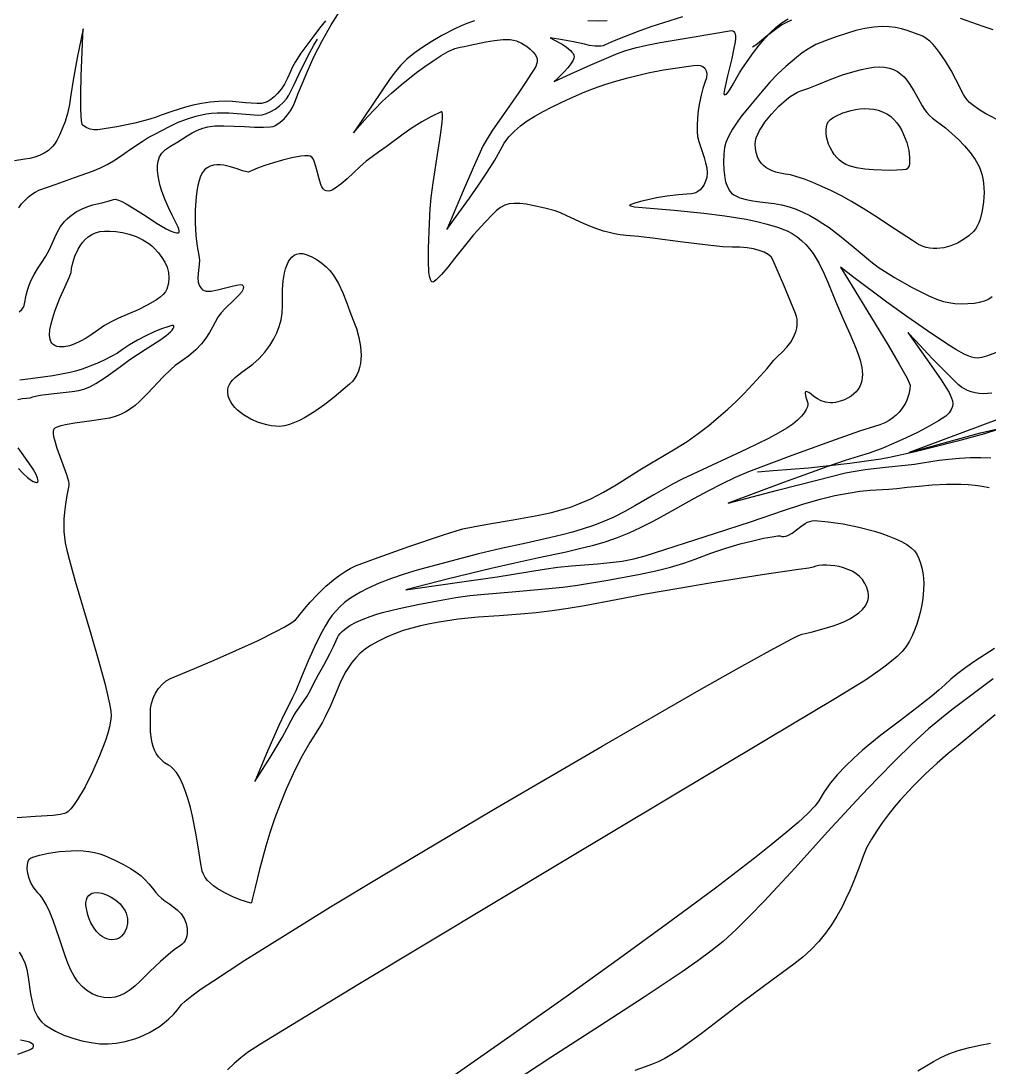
# Model space of a CAD drawing. Header units: millimetres. Extents: x 2 to 2848, y 1 to 2248.
# Drawn here: x 1730 to 2238, y 757 to 1306 of the extents above; entities that cross this region are included whole.
import ezdxf

# ---------------------------------------------------------------- set-up
doc = ezdxf.new("R2010")
doc.units = ezdxf.units.MM
for name, color, linetype in [('1000m', 7, 'CONTINUOUS'), ('100m', 7, 'CONTINUOUS'), ('1500m', 7, 'CONTINUOUS'), ('2000m', 7, 'CONTINUOUS'), ('200m', 7, 'CONTINUOUS'), ('2500m', 7, 'CONTINUOUS'), ('500m', 7, 'CONTINUOUS'), ('河川・湖沼', 7, 'CONTINUOUS')]:
    doc.layers.add(name, color=color, linetype=linetype)

msp = doc.modelspace()

# ---------------------------------------------------------------- linework, layer by layer
at = {"layer": '1000m', "color": 1}
for points in [[(1729.011439, 1153.798362), (1730.39655, 1154.893525), (1731.377411, 1156.224014), (1731.691553, 1156.993422), (1731.875, 1157.84076), (1732.721019, 1162.542996), (1733.396584, 1165.044698), (1734.29045, 1167.659421), (1735.440066, 1170.396641), (1736.882881, 1173.26583), (1738.656343, 1176.276465), (1740.7979, 1179.43802), (1743.123454, 1183.028538), (1744.915355, 1186.437659), (1747.701363, 1192.760915), (1749.097055, 1195.69965), (1750.762264, 1198.506191), (1752.897781, 1201.192837), (1754.204654, 1202.495044), (1755.7044, 1203.77189), (1759.046223, 1206.142789), (1762.138977, 1207.860716), (1765.038776, 1209.074103), (1767.801738, 1209.931385), (1773.141605, 1211.171369), (1775.830741, 1211.850939), (1778.6075, 1212.76814), (1779.64356, 1212.817197), (1781.119321, 1212.400996), (1782.971718, 1211.586492), (1785.137684, 1210.44064), (1790.158061, 1207.422705), (1795.675925, 1203.882824), (1801.186748, 1200.35663), (1806.186003, 1197.379756), (1808.336128, 1196.264699), (1810.169163, 1195.487835), (1811.622042, 1195.116117), (1812.6317, 1195.2165), (1812.977872, 1195.584727), (1813.048092, 1196.214607), (1812.873564, 1197.087868), (1812.485495, 1198.186238), (1811.193554, 1200.985216), (1809.421913, 1204.465366), (1807.420213, 1208.48051), (1805.438098, 1212.884472), (1803.725213, 1217.531074), (1803.047745, 1219.899685), (1802.5312, 1222.27414), (1802.044078, 1225.190877), (1801.724545, 1227.922368), (1801.663999, 1230.472516), (1801.953838, 1232.845226), (1802.685459, 1235.044402), (1803.950261, 1237.073947), (1805.839642, 1238.937765), (1808.445, 1240.63976), (1812.383794, 1243.050107), (1817.257425, 1246.117295), (1819.912758, 1247.637468), (1822.643344, 1249.010168), (1825.396364, 1250.1315), (1828.119, 1250.89757), (1831.760231, 1251.300658), (1836.445911, 1251.363836), (1847.295288, 1250.959019), (1852.631319, 1250.735301), (1857.35647, 1250.660227), (1861.056908, 1250.855938), (1862.393537, 1251.093505), (1863.3188, 1251.44457), (1865.980387, 1253.220434), (1868.160211, 1255.104645), (1869.940038, 1257.099288), (1871.401638, 1259.206451), (1872.626776, 1261.42822), (1873.69722, 1263.766682), (1875.7011, 1268.80203), (1877.727206, 1273.851422), (1880.497875, 1280.370735), (1883.955506, 1287.885321), (1888.0425, 1295.92053), (1892.867089, 1304.342537), (1897.354188, 1311.494369)], [(1889.778036, 1306.443424), (1886.66992, 1302.716603), (1883.6742, 1298.67352), (1876.93845, 1289.441409), (1873.855566, 1284.707659), (1872.556529, 1282.291422), (1871.4843, 1279.83468), (1869.981613, 1276.379779), (1868.29827, 1273.324967), (1866.503115, 1270.672911), (1864.664988, 1268.426277), (1862.852731, 1266.587733), (1861.135186, 1265.159944), (1859.581195, 1264.145577), (1858.2596, 1263.5473), (1856.247821, 1263.153618), (1853.783488, 1263.072135), (1847.806475, 1263.490049), (1840.9472, 1264.08961), (1837.380038, 1264.235187), (1833.8243, 1264.15939), (1829.237397, 1263.732091), (1824.762341, 1263.054745), (1820.459395, 1262.18371), (1816.388825, 1261.175345), (1809.185872, 1258.972057), (1803.6356, 1256.89575), (1800.964152, 1255.909905), (1797.699806, 1254.88513), (1789.7305, 1252.820727), (1780.403844, 1250.906419), (1770.396, 1249.34608), (1768.186211, 1249.256349), (1766.398738, 1249.615477), (1764.661945, 1250.373925), (1762.6042, 1251.48215), (1762.376542, 1251.750903), (1762.17792, 1252.28284), (1761.862063, 1254.064989), (1761.515855, 1260.003456), (1761.474041, 1268.157138), (1761.645088, 1277.385622), (1762.259627, 1294.505345), (1762.6272, 1302.23932), (1759.5685, 1286.989352), (1757.359584, 1275.351108), (1756.1327, 1267.63666), (1755.449638, 1262.631337), (1754.412991, 1257.92612), (1753.127442, 1253.600188), (1751.697675, 1249.732717), (1750.228374, 1246.402888), (1748.824222, 1243.689876), (1747.589903, 1241.672861), (1746.6301, 1240.43102), (1744.477938, 1238.485159), (1742.180022, 1236.960001), (1739.759038, 1235.791612), (1737.237667, 1234.916053), (1734.638594, 1234.269389), (1731.9845, 1233.787683), (1726.601988, 1233.063399)], [(1967.975361, 1306.566887), (1964.036566, 1305.083911), (1960.618332, 1303.599389), (1957.7527, 1302.22256), (1950.994029, 1298.729445), (1945.231983, 1295.479254), (1940.328586, 1292.384759), (1936.145863, 1289.358732), (1932.545838, 1286.313946), (1929.390536, 1283.16317), (1926.541982, 1279.819178), (1923.8622, 1276.19474), (1909.934375, 1255.802749), (1904.5108, 1247.62519), (1906.477673, 1250.006237), (1911.839113, 1256.078242), (1915.540053, 1259.996259), (1919.786345, 1264.234502), (1924.476893, 1268.592131), (1929.5106, 1272.86831), (1937.693306, 1279.295118), (1942.027666, 1282.518131), (1946.3358, 1285.542795), (1950.476534, 1288.215546), (1954.308694, 1290.382819), (1957.691107, 1291.891049), (1959.169542, 1292.350033), (1960.4826, 1292.58667), (1962.574812, 1292.953704), (1965.712763, 1293.660742), (1973.956725, 1295.447905), (1978.478159, 1296.204569), (1982.876175, 1296.654313), (1986.858485, 1296.635407), (1988.60241, 1296.399669), (1990.1328, 1295.98612), (1992.667758, 1294.78479), (1995.796388, 1292.771229), (1997.337121, 1291.537239), (1998.730823, 1290.193044), (1999.879011, 1288.769594), (2000.6832, 1287.29784), (2000.985108, 1286.071118), (2000.954719, 1284.851033), (2000.666902, 1283.66164), (2000.196525, 1282.52699), (1999.007569, 1280.518134), (1997.9868, 1279.01689), (1994.534431, 1273.650556), (1990.909827, 1268.284605), (1983.650463, 1257.909435), (1977.221817, 1248.602535), (1974.635611, 1244.571922), (1972.637, 1241.07506), (1968.572723, 1232.134592), (1962.100113, 1217.21783), (1953.4623, 1197.01619), (1957.047138, 1201.867633), (1965.358025, 1213.40032), (1970.140288, 1220.255735), (1974.729525, 1227.081787), (1978.667555, 1233.311918), (1981.4962, 1238.37957), (1983.66231, 1242.209967), (1986.14365, 1245.592348), (1988.961046, 1248.613092), (1992.135325, 1251.358576), (1995.687313, 1253.915181), (1999.637838, 1256.369286), (2004.007724, 1258.807269), (2008.8178, 1261.31551), (2016.811167, 1265.209915), (2025.999988, 1269.180554), (2031.081256, 1271.139357), (2036.507664, 1273.051095), (2042.294637, 1274.893727), (2048.4576, 1276.64521), (2059.133319, 1279.251311), (2067.202225, 1280.758612), (2083.0457, 1283.03657), (2084.890462, 1283.180622), (2086.533411, 1282.994583), (2087.917908, 1282.464439), (2088.987313, 1281.576176), (2089.684984, 1280.315778), (2089.954283, 1278.669231), (2089.738568, 1276.62252), (2088.9812, 1274.16163), (2087.928506, 1271.037529), (2086.982611, 1267.395408), (2086.172182, 1263.433787), (2085.525888, 1259.351184), (2085.072394, 1255.346119), (2084.84037, 1251.617112), (2084.858483, 1248.362683), (2085.1554, 1245.78135), (2085.797652, 1243.230374), (2086.649766, 1240.509831), (2088.538275, 1234.823977), (2089.352019, 1231.990636), (2089.930322, 1229.251663), (2090.161857, 1226.673043), (2089.9353, 1224.32076), (2089.334825, 1222.258807), (2088.541958, 1220.49985), (2087.591508, 1219.032905), (2086.518288, 1217.846989), (2085.357106, 1216.931117), (2084.142773, 1216.274306), (2082.910101, 1215.865571), (2081.6939, 1215.69393), (2081.6939, 1215.69393), (2075.084867, 1215.21117), (2069.031591, 1214.473148), (2063.625307, 1213.569437), (2058.95725, 1212.58961), (2055.118656, 1211.62324), (2052.200759, 1210.759899), (2050.294796, 1210.089162), (2049.492, 1209.7006), (2049.500261, 1209.49645), (2049.937773, 1209.303065), (2052.009686, 1208.932882), (2060.304987, 1208.148907), (2072.92402, 1207.097344), (2088.4129, 1205.52686), (2099.456295, 1204.160306), (2105.078381, 1203.334767), (2110.698563, 1202.360312), (2116.265217, 1201.196386), (2121.726723, 1199.802433), (2127.031458, 1198.137896), (2132.1278, 1196.16222), (2134.870852, 1194.779969), (2137.409863, 1193.112539), (2139.755565, 1191.194636), (2141.918694, 1189.060968), (2143.909981, 1186.746239), (2145.740159, 1184.285155), (2147.419963, 1181.712424), (2148.960125, 1179.062751), (2151.664456, 1173.671404), (2153.939019, 1168.388764), (2157.5423, 1159.2602), (2161.174172, 1150.775388), (2164.9807, 1142.106678), (2168.293503, 1134.297943), (2169.555889, 1131.042278), (2170.4442, 1128.39306), (2171.339326, 1124.522808), (2171.573249, 1122.674977), (2171.653642, 1120.891524), (2171.572177, 1119.177083), (2171.320528, 1117.536291), (2170.890365, 1115.973784), (2170.273363, 1114.494196), (2169.461192, 1113.102164), (2168.445527, 1111.802324), (2167.218039, 1110.59931), (2165.770402, 1109.497758), (2164.094286, 1108.502305), (2162.181366, 1107.617585), (2160.023313, 1106.848235), (2157.6118, 1106.19889), (2156.209663, 1105.964904), (2154.861931, 1105.909564), (2152.336083, 1106.24836), (2150.047059, 1107.042341), (2148.007663, 1108.118574), (2146.230696, 1109.304122), (2144.728961, 1110.426051), (2143.515262, 1111.311425), (2142.6024, 1111.78731), (2142.16474, 1111.848115), (2141.860667, 1111.73017), (2141.692221, 1111.4085), (2141.661437, 1110.858128), (2142.021014, 1108.971376), (2142.9557, 1105.87011), (2143.015182, 1105.056287), (2142.756875, 1103.900538), (2142.135849, 1102.454842), (2141.107175, 1100.771176), (2139.625923, 1098.901521), (2137.647162, 1096.897854), (2135.125965, 1094.812154), (2132.0174, 1092.6964), (2127.50142, 1090.04657), (2122.441587, 1087.322803), (2110.8059, 1081.581129), (2082.2792, 1068.41496), (2077.028697, 1065.86216), (2071.994592, 1063.195138), (2062.213638, 1057.605329), (2052.212464, 1051.819333), (2046.903085, 1048.907077), (2041.2672, 1046.01095), (2036.295642, 1043.810093), (2030.458538, 1041.582161), (2024.592464, 1039.573367), (2019.534, 1038.02992), (2014.076712, 1036.599709), (2008.070536, 1035.183814), (1995.106388, 1032.374605), (1982.031295, 1029.561556), (1970.235, 1026.70393), (1952.927097, 1022.168714), (1937.966975, 1018.154486), (1931.093529, 1016.076386), (1924.478466, 1013.808903), (1918.012263, 1011.245495), (1911.5854, 1008.27962), (1908.240338, 1006.542264), (1905.197102, 1004.790025), (1902.422948, 1002.983649), (1899.885138, 1001.083883), (1897.550928, 999.05147), (1895.38758, 996.847156), (1893.362351, 994.431688), (1891.4425, 991.76581), (1889.593014, 988.781225), (1887.838938, 985.602808), (1884.9283, 979.7898), (1880.764653, 970.552735), (1877.33295, 962.20365), (1874.195997, 954.69458), (1872.601429, 951.240061), (1870.9166, 947.97756), (1868.25108, 942.800552), (1865.316738, 936.570315), (1859.411175, 923.099673), (1852.8397, 907.16432), (1860.732925, 919.79433), (1867.054356, 930.364458), (1869.774789, 935.191566), (1871.8078, 939.13366), (1872.904541, 941.191465), (1874.180219, 943.212321), (1877.1034, 947.36889), (1880.247381, 952.054772), (1881.799059, 954.737268), (1883.2822, 957.72137), (1884.719784, 960.69366), (1886.12043, 963.289978), (1888.977813, 968.194013), (1892.188164, 974.112111), (1894.030021, 977.976008), (1896.0853, 982.72291), (1896.678182, 983.840858), (1897.506037, 984.934853), (1898.54398, 986.001561), (1899.767125, 987.037649), (1902.669482, 989.004632), (1906.014025, 990.809139), (1909.601671, 992.424502), (1913.233338, 993.824057), (1916.709941, 994.981138), (1919.8324, 995.86908), (1928.441275, 997.930719), (1938.37435, 1000.053461), (1948.63015, 1002.04989), (1958.2072, 1003.73259), (1965.662458, 1004.744774), (1973.335488, 1005.501633), (1987.8457, 1006.81496), (2005.1775, 1008.387748), (2014.394659, 1009.25567), (2022.0347, 1010.21171), (2038.096584, 1012.865503), (2055.035425, 1016.058738), (2063.232948, 1017.848087), (2070.928803, 1019.760828), (2077.882688, 1021.793137), (2083.8543, 1023.94119), (2092.06228, 1027.066247), (2099.997983, 1029.704166), (2107.421129, 1031.870231), (2114.091438, 1033.579724), (2119.768629, 1034.84793), (2124.212423, 1035.690132), (2127.18254, 1036.121614), (2128.4387, 1036.15766), (2129.449881, 1035.817807), (2130.479896, 1035.757181), (2131.52805, 1035.939856), (2132.593648, 1036.32991), (2134.774392, 1037.588449), (2137.016563, 1039.245401), (2139.314594, 1041.013369), (2141.66292, 1042.604955), (2142.854205, 1043.244793), (2144.055978, 1043.732761), (2145.267541, 1044.032935), (2146.4882, 1044.10939), (2153.599461, 1043.542932), (2161.533016, 1042.389286), (2169.822243, 1040.707687), (2178.000525, 1038.557364), (2181.902242, 1037.324941), (2185.601241, 1035.99755), (2189.039193, 1034.582594), (2192.157772, 1033.087477), (2194.898649, 1031.519603), (2197.203498, 1029.886376), (2199.013991, 1028.195201), (2200.2718, 1026.45348), (2201.336247, 1024.23492), (2202.207461, 1021.854399), (2202.889414, 1019.328524), (2203.386078, 1016.6739), (2203.701427, 1013.907135), (2203.839432, 1011.044834), (2203.804065, 1008.103604), (2203.5993, 1005.100051), (2203.229108, 1002.050783), (2202.697462, 998.972404), (2202.008334, 995.881523), (2201.165697, 992.794744), (2200.173522, 989.728675), (2199.035783, 986.699922), (2197.756452, 983.725092), (2196.3395, 980.82079), (2194.653232, 978.128259), (2192.462534, 975.477718), (2189.84947, 972.869016), (2186.8961, 970.302005), (2183.684486, 967.776534), (2180.296691, 965.292454), (2173.3208, 960.44787), (2157.539886, 950.797831), (2121.527978, 929.188018), (2015.124375, 865.555885), (1906.736384, 800.485102), (1868.243992, 777.076976), (1855.801202, 769.346413), (1848.9904, 764.9093), (1845.340566, 762.130966), (1841.830644, 759.07862), (1838.45792, 755.788305)], [(2037.725166, 1306.566428), (2033.074075, 1306.338513), (2027.53639, 1306.566323)], [(2244.630167, 1253.382948), (2236.523137, 1257.641085), (2232.728523, 1259.940686), (2229.358689, 1262.395317), (2227.892169, 1263.690458), (2226.60277, 1265.035983), (2225.514133, 1266.435769), (2224.6499, 1267.89369), (2220.760427, 1275.656364), (2218.208549, 1280.391785), (2215.320862, 1285.249414), (2212.149081, 1289.893866), (2210.472815, 1292.031343), (2208.744917, 1293.989757), (2206.971853, 1295.727183), (2205.160086, 1297.2017), (2203.31608, 1298.371383), (2201.4463, 1299.19431), (2195.145131, 1301.351159), (2192.120936, 1302.246501), (2189.002175, 1302.937346), (2185.65473, 1303.361861), (2181.944481, 1303.458213), (2177.737311, 1303.16457), (2172.8991, 1302.4191), (2168.290116, 1301.365084), (2163.232125, 1299.915909), (2157.938147, 1298.171532), (2152.6212, 1296.23191), (2147.267406, 1293.980348), (2143.30775, 1291.864038), (2140.115644, 1289.682706), (2137.0645, 1287.23608), (2131.540358, 1282.59836), (2127.227512, 1278.678877), (2123.105936, 1274.365731), (2118.1556, 1268.54702), (2112.842608, 1262.22706), (2107.806637, 1256.021419), (2105.502343, 1252.854293), (2103.399073, 1249.587138), (2101.540751, 1246.177083), (2099.9713, 1242.58126), (2099.9713, 1242.58126), (2099.302107, 1240.028407), (2098.850928, 1236.568436), (2098.67851, 1232.529262), (2098.8456, 1228.238799), (2099.412946, 1224.024961), (2099.865699, 1222.04925), (2100.441297, 1220.215662), (2101.147332, 1218.565189), (2101.991399, 1217.138817), (2102.98109, 1215.977538), (2104.124, 1215.12234), (2107.315563, 1213.645938), (2110.675787, 1212.624585), (2114.183687, 1211.93007), (2117.818275, 1211.434184), (2125.383575, 1210.525451), (2129.272315, 1209.856183), (2133.2038, 1208.8727), (2136.855294, 1207.617346), (2140.456905, 1206.080653), (2143.998366, 1204.30215), (2147.469406, 1202.321371), (2150.859758, 1200.177846), (2154.159154, 1197.911106), (2160.444, 1193.166113), (2166.241796, 1188.402641), (2171.470394, 1183.936946), (2176.047645, 1180.085278), (2179.8914, 1177.16389), (2188.460225, 1171.706992), (2197.702475, 1166.495823), (2202.258427, 1164.170516), (2206.601488, 1162.132397), (2210.604573, 1160.456717), (2214.1406, 1159.21873), (2217.0034, 1158.551403), (2220.203753, 1158.147277), (2223.58173, 1157.987561), (2226.9774, 1158.053463), (2230.230832, 1158.326188), (2233.182097, 1158.786947), (2235.671263, 1159.416945), (2237.5384, 1160.19739), (2239.782995, 1161.692366)], [(1728.436525, 1107.711371), (1730.712134, 1108.190961), (1732.899278, 1108.435619), (1734.814589, 1108.650383), (1736.2747, 1109.04029), (1738.367865, 1109.687633), (1741.363897, 1110.212104), (1748.977125, 1111.06048), (1756.939516, 1111.921516), (1760.372, 1112.461812), (1763.0762, 1113.13131), (1766.101284, 1114.387375), (1769.328025, 1116.135526), (1772.653803, 1118.22918), (1775.976, 1120.521756), (1782.199175, 1125.117351), (1787.1766, 1128.74966), (1795.170947, 1133.930829), (1802.850875, 1138.922256), (1806.018629, 1141.193761), (1808.442616, 1143.234163), (1809.306408, 1144.148569), (1809.901113, 1144.98224), (1810.199015, 1145.727525), (1810.1724, 1146.37677), (1809.897488, 1146.519529), (1809.255533, 1146.481093), (1807.024211, 1145.910506), (1803.785861, 1144.764748), (1799.847913, 1143.143556), (1795.517794, 1141.14667), (1791.102933, 1138.873826), (1786.910759, 1136.424763), (1783.2487, 1133.89922), (1780.5962, 1132.096554), (1777.331473, 1130.238599), (1773.650982, 1128.394569), (1769.751188, 1126.633675), (1762.079533, 1123.638148), (1758.700596, 1122.541941), (1755.8882, 1121.80572), (1746.648158, 1120.132011), (1735.035838, 1118.496902), (1729.43606, 1117.884206)], [(1728.696213, 1071.560795), (1731.120564, 1068.86941), (1733.37757, 1066.695483), (1735.477595, 1065.122086), (1736.471977, 1064.586546), (1737.431, 1064.23229), (1738.109036, 1064.118925), (1738.57708, 1064.207636), (1738.851799, 1064.488143), (1738.949863, 1064.950165), (1738.682689, 1066.377631), (1737.9089, 1068.40779), (1736.423101, 1071.10486), (1734.170992, 1074.420216), (1728.621488, 1082.337687)], [(1728.276438, 764.03905), (1731.764351, 765.19296), (1734.518764, 766.321503), (1735.526502, 766.882849), (1736.237579, 767.445757), (1736.614232, 768.012863), (1736.6187, 768.5868), (1736.345005, 769.094072), (1735.888829, 769.547512), (1734.460286, 770.308177), (1732.395571, 770.899362), (1729.757188, 771.351637)]]:
    msp.add_lwpolyline(points, dxfattribs=at)
at = {"layer": '100m', "color": 1}
for points in [[(2255.300563, 1101.880931), (2233.3491, 1093.715), (2196.1595, 1079.85541), (2206.367275, 1082.71622), (2233.6788, 1090.18536), (2243.368425, 1092.543311)], [(2241.417417, 942.200041), (2221.8873, 926.07665), (2216.729412, 921.818009), (2210.894794, 916.796141), (2204.601204, 911.04033), (2198.0664, 904.579861), (2191.50814, 897.444017), (2188.288263, 893.631981), (2185.144181, 889.662083), (2182.103114, 885.537984), (2179.192282, 881.263343), (2176.438904, 876.841821), (2173.8702, 872.27708), (2171.998369, 867.945625), (2169.701342, 861.745997), (2166.77766, 854.140474), (2165.017867, 849.954966), (2163.025863, 845.59134), (2160.776464, 841.107381), (2158.244488, 836.560874), (2155.404753, 832.009605), (2152.232077, 827.511358), (2148.701275, 823.123919), (2144.787167, 818.905073), (2140.46457, 814.912605), (2135.7083, 811.2043), (2120.487366, 800.141988), (2107.55605, 790.404858), (2087.1015, 774.731113), (2078.847878, 768.706985), (2075.054708, 766.128963), (2071.4231, 763.833011), (2067.907404, 761.813658), (2064.461972, 760.065435), (2061.041154, 758.582872), (2057.5993, 757.3605), (2052.254377, 755.536339)], [(2200.809784, 755.379459), (2209.0288, 760.17995), (2212.898391, 762.257122), (2217.081616, 764.160241), (2221.933657, 765.920301), (2227.8097, 767.5683), (2233.403716, 768.837941), (2238.916113, 769.846544)]]:
    msp.add_lwpolyline(points, dxfattribs=at)
at = {"layer": '1500m', "color": 1}
for points in [[(2139.3955, 1269.71511), (2143.49094, 1271.204048), (2148.711208, 1273.288443), (2154.737362, 1275.671675), (2161.250463, 1278.057127), (2167.931567, 1280.148181), (2171.235453, 1280.990616), (2174.461736, 1281.648218), (2177.57055, 1282.083913), (2180.522027, 1282.260621), (2183.2763, 1282.141266), (2185.7935, 1281.68877), (2188.049575, 1280.909327), (2190.065345, 1279.856538), (2191.868246, 1278.564441), (2193.485719, 1277.067073), (2194.945202, 1275.398473), (2196.274134, 1273.592679), (2198.6501, 1269.705664), (2200.833129, 1265.678332), (2203.042731, 1261.78299), (2204.226095, 1259.969911), (2205.498418, 1258.291944), (2206.88714, 1256.783128), (2208.4197, 1255.4775), (2215.198219, 1250.236073), (2218.676473, 1247.290355), (2222.0772, 1244.152855), (2225.297759, 1240.842238), (2228.235506, 1237.37717), (2230.787801, 1233.776315), (2232.852, 1230.05834), (2233.665193, 1228.08501), (2234.322193, 1225.954714), (2234.828039, 1223.696518), (2235.18777, 1221.339491), (2235.48904, 1216.445217), (2235.266312, 1211.504434), (2234.559896, 1206.749686), (2233.410098, 1202.413517), (2232.681529, 1200.475069), (2231.85723, 1198.72847), (2230.942241, 1197.202788), (2229.9416, 1195.92709), (2227.578422, 1193.697769), (2224.728461, 1191.635882), (2221.500235, 1189.834446), (2218.002262, 1188.386476), (2214.343064, 1187.38499), (2210.631158, 1186.923002), (2208.789352, 1186.923388), (2206.975063, 1187.09353), (2205.201858, 1187.445055), (2203.4833, 1187.98959), (2201.156504, 1189.149097), (2197.897987, 1191.13362), (2189.100125, 1196.955326), (2178.118375, 1204.20994), (2172.129999, 1207.985596), (2165.9814, 1211.65269), (2160.687592, 1214.574733), (2155.458384, 1217.23012), (2150.395541, 1219.592236), (2145.600825, 1221.634464), (2141.176, 1223.33019), (2137.222828, 1224.652798), (2133.843074, 1225.575673), (2131.1385, 1226.0722), (2128.524624, 1226.520736), (2126.222838, 1227.108233), (2124.212844, 1227.820216), (2122.474345, 1228.64221), (2120.987043, 1229.559737), (2119.73064, 1230.558324), (2118.684837, 1231.623493), (2117.829337, 1232.740769), (2117.143843, 1233.895676), (2116.608056, 1235.073738), (2115.904411, 1237.441426), (2115.55602, 1239.728025), (2115.4005, 1241.81773), (2115.498972, 1243.354507), (2115.937957, 1245.085645), (2116.684524, 1246.975404), (2117.705739, 1248.988044), (2118.968671, 1251.087825), (2120.440386, 1253.239008), (2123.878437, 1257.552616), (2127.756435, 1261.64295), (2131.810917, 1265.22409), (2133.822009, 1266.734363), (2135.778426, 1268.010117), (2137.647233, 1269.015613), (2139.3955, 1269.71511)], [(1806.593, 1165.71095), (1805.818352, 1164.253652), (1804.610567, 1162.820607), (1803.026246, 1161.414055), (1801.121991, 1160.036237), (1796.580082, 1157.375763), (1791.43765, 1154.857106), (1781.162459, 1150.316932), (1776.935321, 1148.331259), (1773.9189, 1146.55909), (1767.399447, 1141.936821), (1764.290914, 1139.94736), (1761.274775, 1138.243757), (1758.344726, 1136.87957), (1755.494466, 1135.908355), (1752.717691, 1135.383669), (1750.0081, 1135.35907), (1748.797068, 1135.57267), (1747.77477, 1135.967913), (1746.93141, 1136.533133), (1746.25719, 1137.256662), (1745.742314, 1138.126833), (1745.376984, 1139.131979), (1745.055773, 1141.500528), (1745.215181, 1144.268973), (1745.776829, 1147.343975), (1746.66234, 1150.6322), (1747.793338, 1154.040309), (1750.478279, 1160.842834), (1753.204633, 1167.004857), (1755.34538, 1171.779684), (1756.000207, 1173.413557), (1756.2735, 1174.42062), (1756.563814, 1176.532279), (1757.225427, 1179.498122), (1758.345404, 1182.976837), (1760.010813, 1186.627115), (1761.075262, 1188.40993), (1762.30872, 1190.107643), (1763.722069, 1191.677592), (1765.326192, 1193.077111), (1767.131974, 1194.263537), (1769.150297, 1195.194207), (1771.392044, 1195.826456), (1773.8681, 1196.11762), (1776.655405, 1196.106303), (1779.836941, 1195.841863), (1783.28415, 1195.291688), (1786.868475, 1194.423165), (1790.46136, 1193.203681), (1793.934247, 1191.600624), (1797.158579, 1189.581381), (1798.637363, 1188.405499), (1800.0058, 1187.11334), (1802.154587, 1184.729069), (1804.018241, 1182.275419), (1805.549986, 1179.745504), (1806.70305, 1177.132437), (1807.430657, 1174.429335), (1807.686034, 1171.62931), (1807.422407, 1168.725477), (1806.593, 1165.71095)]]:
    msp.add_lwpolyline(points, close=True, dxfattribs=at)
msp.add_lwpolyline([(1728.993614, 817.635776), (1730.627627, 814.984772), (1732.0446, 812.0051), (1732.631049, 810.3348), (1733.114795, 808.514896), (1733.859441, 804.522391), (1735.0542, 795.799425), (1735.845371, 791.453438), (1736.993109, 787.374097), (1737.753981, 785.494493), (1738.667943, 783.753639), (1739.75631, 782.175565), (1741.0404, 780.7843), (1742.534231, 779.519966), (1744.222626, 778.309505), (1748.093188, 776.067256), (1752.472249, 774.091661), (1757.179975, 772.416825), (1762.036529, 771.076855), (1766.862075, 770.105856), (1771.476777, 769.537936), (1775.7008, 769.4072), (1779.954275, 769.751372), (1784.675941, 770.622644), (1789.713867, 772.076825), (1792.30395, 773.039947), (1794.916125, 774.169725), (1797.531401, 775.473135), (1800.130786, 776.957153), (1802.69529, 778.628756), (1805.205922, 780.494919), (1807.64369, 782.562619), (1809.989603, 784.838831), (1812.22467, 787.330533), (1814.3299, 790.0447), (1816.187729, 791.921973), (1819.655656, 794.685059), (1824.626341, 798.272475), (1830.992444, 802.622738), (1847.481546, 813.365874), (1868.264242, 826.422602), (1892.481813, 841.301058), (1919.275541, 857.509379), (1977.156588, 891.948156), (2035.037629, 925.804021), (2086.048914, 955.14206), (2106.8316, 966.887235), (2123.320688, 976.027361), (2134.657462, 982.070574), (2138.12538, 983.77713), (2139.9832, 984.52501), (2144.684747, 985.653106), (2150.310259, 987.100562), (2156.345042, 988.938692), (2159.355067, 990.026546), (2162.2744, 991.23881), (2165.038703, 992.5844), (2167.583639, 994.072228), (2169.844873, 995.711211), (2171.758066, 997.510261), (2173.258882, 999.478292), (2174.282984, 1001.62422), (2174.596162, 1002.766681), (2174.766036, 1003.956958), (2174.784562, 1005.196166), (2174.6437, 1006.48542), (2174.000062, 1008.973964), (2172.992107, 1011.188493), (2171.664793, 1013.140248), (2170.06308, 1014.840467), (2168.231924, 1016.300391), (2166.216285, 1017.531259), (2164.06112, 1018.544311), (2161.811387, 1019.350786), (2159.512046, 1019.961925), (2157.208054, 1020.388966), (2154.94437, 1020.643149), (2152.765952, 1020.735715), (2150.717757, 1020.677902), (2148.844745, 1020.480951), (2147.191873, 1020.1561), (2145.8041, 1019.71459), (2143.466447, 1019.253893), (2138.03167, 1018.418505), (2119.120587, 1015.616121), (2091.570536, 1011.292372), (2075.337048, 1008.555277), (2057.8812, 1005.43219), (2042.485975, 1002.502155), (2025.802175, 999.415584), (2017.266618, 997.987162), (2008.756388, 996.727884), (2000.387307, 995.707174), (1992.2752, 994.99446), (1980.979964, 994.230621), (1970.062622, 993.390138), (1959.5415, 992.328338), (1949.434925, 990.900548), (1944.542819, 990.004196), (1939.761221, 988.962095), (1935.092423, 987.756159), (1930.538716, 986.368306), (1926.102389, 984.78045), (1921.785733, 982.974509), (1917.59104, 980.932397), (1913.5206, 978.63603), (1910.628026, 976.67372), (1908.052574, 974.514111), (1905.760902, 972.178845), (1903.719666, 969.689569), (1901.895523, 967.067925), (1900.255131, 964.335559), (1897.392225, 958.625235), (1894.864204, 952.731752), (1892.404322, 946.828264), (1889.745836, 941.087925), (1888.258758, 938.333047), (1886.622, 935.68389), (1881.545401, 927.593004), (1876.968452, 919.413836), (1872.864766, 911.231367), (1869.207956, 903.13058), (1865.971636, 895.196458), (1863.12942, 887.513982), (1860.65492, 880.168137), (1858.52175, 873.243903), (1855.173855, 861.0002), (1852.874644, 851.462734), (1851.413023, 845.311364), (1850.930342, 843.717921), (1850.5779, 843.22595), (1845.009203, 845.127653), (1841.122609, 846.723422), (1836.984875, 848.716065), (1832.958769, 851.080777), (1831.100942, 852.394908), (1829.407059, 853.792754), (1827.922468, 855.271216), (1826.692514, 856.827193), (1825.762542, 858.457585), (1825.1779, 860.15929), (1824.298424, 864.946266), (1823.195256, 871.859146), (1821.789998, 880.14382), (1820.00425, 889.046179), (1818.944193, 893.49333), (1817.759615, 897.812112), (1816.440715, 901.90826), (1814.977694, 905.68751), (1813.360751, 909.055599), (1811.580088, 911.918262), (1809.625904, 914.181237), (1808.58068, 915.058384), (1807.4884, 915.75026), (1805.425162, 917.032998), (1803.682446, 918.483944), (1802.23351, 920.079066), (1801.051609, 921.794337), (1800.110003, 923.605725), (1799.381949, 925.489203), (1798.840704, 927.420739), (1798.459525, 929.376305), (1798.070398, 933.263407), (1798.000628, 936.958273), (1798.036275, 940.268666), (1797.9634, 943.00235), (1798.005764, 945.501422), (1798.500816, 948.161724), (1799.405147, 950.871635), (1800.67535, 953.519535), (1802.268015, 955.993802), (1804.139734, 958.182816), (1806.247099, 959.974956), (1808.5467, 961.2586), (1821.092264, 966.491502), (1831.403401, 970.892919), (1842.807712, 975.905266), (1854.105904, 981.094255), (1864.09868, 986.0256), (1868.230757, 988.258941), (1871.586744, 990.265014), (1874.016729, 991.989532), (1875.3708, 993.37821), (1876.567642, 995.054977), (1878.756795, 997.818775), (1881.811029, 1001.369831), (1885.603112, 1005.408373), (1890.005813, 1009.634627), (1894.891898, 1013.748821), (1897.476451, 1015.670217), (1900.134138, 1017.451183), (1902.849056, 1019.054248), (1905.6053, 1020.44194), (1915.488255, 1024.121652), (1933.597987, 1030.47168), (1951.797702, 1036.652906), (1958.388553, 1038.792993), (1961.9506, 1039.82621), (1968.309885, 1041.081099), (1974.891416, 1042.24567), (1988.411325, 1044.500746), (2001.890547, 1046.985219), (2008.421218, 1048.436536), (2014.7093, 1050.09287), (2018.404551, 1051.258971), (2022.023573, 1052.585955), (2029.048712, 1055.650224), (2035.816283, 1059.140985), (2042.35785, 1062.913544), (2054.889238, 1070.725284), (2060.942189, 1074.475079), (2066.8954, 1077.9279), (2073.428683, 1081.734268), (2079.629969, 1085.74059), (2085.491096, 1089.888805), (2091.003906, 1094.120853), (2096.160239, 1098.378674), (2100.951934, 1102.604207), (2105.370833, 1106.739392), (2109.408775, 1110.726169), (2116.30915, 1118.022254), (2121.587781, 1124.02798), (2125.179391, 1128.278863), (2127.0187, 1130.31042), (2129.609225, 1132.622403), (2131.967214, 1135.163841), (2134.008949, 1137.891322), (2135.650712, 1140.761437), (2136.808787, 1143.730775), (2137.180279, 1145.239086), (2137.399455, 1146.755923), (2137.455849, 1148.275861), (2137.338998, 1149.793472), (2137.038437, 1151.30333), (2136.5437, 1152.80001), (2130.405175, 1167.731212), (2124.7162, 1181.09847), (2123.7465, 1182.545453), (2122.195228, 1183.858752), (2120.10968, 1185.017241), (2117.53715, 1185.999798), (2114.524932, 1186.785296), (2111.120322, 1187.352612), (2107.370613, 1187.680622), (2103.3231, 1187.7482), (2098.390185, 1187.912594), (2092.183472, 1188.4711), (2077.3335, 1190.326256), (2061.542878, 1192.425285), (2054.160353, 1193.288631), (2047.5813, 1193.8798), (2044.5674, 1194.189128), (2041.594869, 1194.682175), (2038.674596, 1195.333629), (2035.817467, 1196.118178), (2030.336191, 1197.985309), (2025.238137, 1200.081069), (2016.540089, 1204.148478), (2013.114288, 1205.715128), (2010.4201, 1206.70041), (2004.973672, 1208.143307), (1998.4821, 1209.603624), (1995.149219, 1210.171565), (1991.920853, 1210.541361), (1988.918936, 1210.645513), (1986.2654, 1210.41652), (1983.920034, 1209.723938), (1981.731344, 1208.542973), (1979.654337, 1206.964608), (1977.644025, 1205.07983), (1973.643519, 1200.754975), (1971.563344, 1198.496869), (1969.3699, 1196.29629), (1969.3699, 1196.29629), (1967.460625, 1194.171179), (1964.665789, 1190.707303), (1957.622513, 1181.731563), (1953.975612, 1177.203851), (1950.64623, 1173.30568), (1947.935136, 1170.529128), (1946.905437, 1169.715232), (1946.1431, 1169.36627), (1945.773559, 1169.409585), (1945.442084, 1169.652459), (1944.88656, 1170.686912), (1944.462983, 1172.369688), (1944.157814, 1174.600844), (1943.848527, 1180.308526), (1943.850363, 1187.010416), (1944.354055, 1200.198663), (1944.8022, 1207.76926), (1945.358456, 1213.747978), (1946.39482, 1221.389648), (1949.047013, 1238.557846), (1950.232408, 1246.532375), (1951.037048, 1253.065856), (1951.22933, 1255.549705), (1951.245718, 1257.382291), (1951.059308, 1258.466617), (1950.881648, 1258.697868), (1950.6432, 1258.70568), (1945.499832, 1256.346553), (1940.393836, 1253.489281), (1935.391675, 1250.298166), (1930.559813, 1246.937506), (1921.672833, 1240.364756), (1917.750642, 1237.481265), (1914.2646, 1235.08543), (1911.143946, 1232.768136), (1907.855023, 1229.89148), (1901.169213, 1223.623796), (1897.970744, 1220.814628), (1895.000845, 1218.609815), (1893.632613, 1217.824957), (1892.358728, 1217.300286), (1891.191589, 1217.072168), (1890.1436, 1217.17697), (1889.302571, 1217.611438), (1888.574393, 1218.36325), (1887.942541, 1219.384934), (1887.390492, 1220.629018), (1886.459705, 1223.594502), (1885.649838, 1226.879928), (1884.828697, 1230.105523), (1883.864089, 1232.891516), (1883.286675, 1234.000982), (1882.623821, 1234.858132), (1881.859004, 1235.415495), (1880.9757, 1235.6256), (1879.015196, 1235.581523), (1876.87743, 1235.381439), (1872.223631, 1234.592091), (1867.321329, 1233.415241), (1862.47755, 1232.008572), (1857.999321, 1230.529768), (1854.193669, 1229.13651), (1851.36762, 1227.986483), (1849.8282, 1227.23737), (1849.296441, 1227.108157), (1848.513022, 1227.190058), (1846.299998, 1227.827903), (1843.406723, 1228.832306), (1840.050788, 1229.884667), (1836.449785, 1230.666386), (1834.625381, 1230.856193), (1832.821308, 1230.858863), (1831.064764, 1230.634573), (1829.382949, 1230.143498), (1827.803061, 1229.345812), (1826.3523, 1228.20169), (1825.237039, 1226.793978), (1824.284069, 1224.927054), (1823.485146, 1222.659297), (1822.832022, 1220.049089), (1822.316452, 1217.154811), (1821.930189, 1214.034844), (1821.5126, 1207.351364), (1821.513286, 1200.465697), (1821.866278, 1193.844889), (1822.505606, 1187.955988), (1823.3653, 1183.26604), (1823.670625, 1180.887187), (1823.572881, 1178.505233), (1822.937125, 1173.818839), (1822.783581, 1171.557807), (1822.995906, 1169.38049), (1823.299343, 1168.330007), (1823.766334, 1167.308593), (1824.42091, 1166.318959), (1825.2871, 1165.36382), (1826.075778, 1164.873832), (1827.126861, 1164.614108), (1828.399492, 1164.553213), (1829.852814, 1164.659709), (1833.138101, 1165.249133), (1836.655863, 1166.130896), (1840.079242, 1167.05351), (1843.08138, 1167.765488), (1845.335419, 1168.015344), (1846.079758, 1167.888386), (1846.5145, 1167.55159), (1846.75333, 1166.84205), (1846.701731, 1166.057881), (1846.391575, 1165.205547), (1845.854733, 1164.291512), (1844.228477, 1162.304193), (1842.077938, 1160.147637), (1837.223898, 1155.533659), (1835.030345, 1153.17966), (1833.3324, 1150.86327), (1830.508831, 1145.700668), (1828.934325, 1142.909663), (1827.045475, 1139.9876), (1824.687884, 1136.941039), (1821.707156, 1133.776539), (1817.948894, 1130.50066), (1813.2587, 1127.11996), (1811.010392, 1125.50149), (1808.842127, 1123.692782), (1804.67153, 1119.644648), (1796.474688, 1110.805533), (1792.151656, 1106.574558), (1789.869066, 1104.628719), (1787.481027, 1102.842646), (1784.96899, 1101.251338), (1782.314406, 1099.889798), (1779.498726, 1098.793025), (1776.5034, 1097.99602), (1771.984034, 1097.176272), (1767.287083, 1096.476842), (1758.204463, 1095.24217), (1754.240811, 1094.608549), (1750.943611, 1093.898486), (1748.523871, 1093.062789), (1747.708989, 1092.582457), (1747.1926, 1092.05227), (1746.899759, 1091.156567), (1746.886884, 1089.889158), (1747.11651, 1088.302487), (1747.551175, 1086.448996), (1748.88576, 1082.151324), (1750.590925, 1077.415683), (1753.914138, 1068.308656), (1754.932757, 1064.776351), (1755.150195, 1063.44905), (1755.1231, 1062.48424), (1754.104909, 1057.327242), (1753.346459, 1052.726965), (1752.830424, 1048.605917), (1752.539475, 1044.886606), (1752.456286, 1041.491542), (1752.563528, 1038.343232), (1752.843875, 1035.364185), (1753.28, 1032.47691), (1754.079589, 1028.613988), (1755.24159, 1023.876186), (1758.422567, 1012.316871), (1766.600563, 984.649916), (1770.676522, 970.706001), (1774.129752, 958.130943), (1775.478927, 952.694818), (1776.499721, 948.006606), (1777.134567, 944.201539), (1777.3259, 941.41485), (1777.08132, 938.905187), (1776.474747, 935.899234), (1775.548149, 932.484279), (1774.343495, 928.747608), (1771.267893, 920.658269), (1767.583688, 912.329518), (1763.626628, 904.459653), (1759.732461, 897.746974), (1757.913884, 895.042797), (1756.236936, 892.88978), (1754.743585, 891.375208), (1753.4758, 890.58637), (1750.633085, 889.906824), (1746.857092, 889.416414), (1737.633888, 888.767359), (1728.063414, 888.167914)], dxfattribs=at)
at = {"layer": '2000m', "color": 1}
for points in [[(2188.2295, 1254.6804), (2189.731135, 1252.887169), (2191.076399, 1250.959587), (2192.267255, 1248.930909), (2193.305666, 1246.834385), (2194.933006, 1242.57081), (2195.974125, 1238.434882), (2196.444729, 1234.692619), (2196.360522, 1231.610039), (2196.115273, 1230.399261), (2195.737211, 1229.45316), (2195.228299, 1228.804989), (2194.5905, 1228.488), (2192.628984, 1228.230754), (2189.702794, 1228.043663), (2186.039945, 1227.961809), (2181.86845, 1228.02027), (2177.416324, 1228.254126), (2172.911581, 1228.698457), (2168.582235, 1229.388341), (2164.6563, 1230.35886), (2162.878046, 1231.071867), (2161.19955, 1232.063862), (2159.632868, 1233.298121), (2158.190059, 1234.737922), (2156.883183, 1236.34654), (2155.724296, 1238.087252), (2154.725457, 1239.923335), (2153.898725, 1241.818065), (2153.256158, 1243.734719), (2152.809814, 1245.636574), (2152.571751, 1247.486906), (2152.554028, 1249.248991), (2152.768703, 1250.886106), (2153.227835, 1252.361529), (2153.943481, 1253.638534), (2154.9277, 1254.6804), (2156.187667, 1255.591216), (2157.701816, 1256.484679), (2161.368663, 1258.130325), (2165.680246, 1259.4389), (2168.000317, 1259.911025), (2170.388575, 1260.231968), (2172.814021, 1260.379424), (2175.245657, 1260.331089), (2177.652483, 1260.064658), (2180.0035, 1259.557826), (2182.267709, 1258.788289), (2184.414112, 1257.733743), (2186.411708, 1256.371881), (2188.2295, 1254.6804)], [(1879.6798, 1183.81436), (1882.759715, 1182.523855), (1885.517237, 1181.014129), (1887.977554, 1179.307556), (1890.16585, 1177.426512), (1892.107312, 1175.393374), (1893.827125, 1173.230516), (1895.350476, 1170.960314), (1896.70255, 1168.605145), (1898.993612, 1163.729406), (1900.9018, 1158.782303), (1902.6286, 1153.942842), (1904.3755, 1149.39003), (1906.04468, 1144.919637), (1907.345531, 1140.287002), (1908.190354, 1135.610518), (1908.49145, 1131.008578), (1908.410695, 1128.772558), (1908.161121, 1126.599571), (1907.731767, 1124.504416), (1907.111669, 1122.501892), (1906.289866, 1120.606797), (1905.255395, 1118.833931), (1903.997293, 1117.198092), (1902.5046, 1115.71408), (1894.477314, 1108.949665), (1889.566965, 1105.144312), (1884.310213, 1101.448581), (1878.895609, 1098.156259), (1876.188035, 1096.753184), (1873.511705, 1095.561132), (1870.890187, 1094.616827), (1868.347051, 1093.95699), (1865.905866, 1093.618347), (1863.5902, 1093.63762), (1861.343669, 1093.925563), (1859.105908, 1094.362591), (1854.726853, 1095.648829), (1850.593353, 1097.426174), (1846.845725, 1099.624467), (1845.160463, 1100.859546), (1843.624288, 1102.173552), (1842.25474, 1103.557717), (1841.069359, 1105.00327), (1840.085685, 1106.501442), (1839.321257, 1108.043462), (1838.793616, 1109.620561), (1838.5203, 1111.22397), (1838.533265, 1112.774849), (1838.834538, 1114.21227), (1839.396715, 1115.55432), (1840.192389, 1116.819085), (1841.194154, 1118.024655), (1842.374604, 1119.189117), (1845.161938, 1121.467066), (1851.674967, 1126.325521), (1854.962169, 1129.19543), (1856.517522, 1130.803861), (1857.9775, 1132.55206), (1860.543407, 1136.0914), (1862.648891, 1139.468497), (1864.324648, 1142.766665), (1865.601375, 1146.069217), (1866.509768, 1149.459469), (1867.080522, 1153.020732), (1867.344334, 1156.836321), (1867.3319, 1160.98955), (1867.335464, 1165.452149), (1867.6648, 1169.96897), (1868.377011, 1174.282972), (1868.894539, 1176.283593), (1869.5292, 1178.137119), (1870.288131, 1179.811421), (1871.17847, 1181.27437), (1872.207356, 1182.493835), (1873.381925, 1183.437686), (1874.709316, 1184.073794), (1876.196667, 1184.370029), (1877.851116, 1184.294261), (1879.6798, 1183.81436)], [(1773.8487, 868.36137), (1779.317216, 865.85163), (1783.82052, 863.603782), (1787.508849, 861.538307), (1790.532438, 859.57569), (1793.041521, 857.636413), (1795.186336, 855.640958), (1797.117117, 853.50981), (1798.9841, 851.16345), (1800.734904, 848.981672), (1802.274867, 847.302188), (1803.690806, 845.982373), (1805.069538, 844.879597), (1808.062639, 842.754663), (1811.9487, 839.78637), (1814.013685, 837.698643), (1815.619784, 835.288455), (1816.729792, 832.67983), (1817.3065, 829.996793), (1817.312702, 827.363366), (1817.090236, 826.104015), (1816.711191, 824.903576), (1816.170915, 823.777552), (1815.464759, 822.741446), (1814.588071, 821.810761), (1813.5362, 821.001), (1811.161673, 819.336486), (1808.629013, 817.358816), (1803.250525, 812.69965), (1797.7232, 807.494784), (1792.3695, 802.2155), (1789.808955, 799.802232), (1787.263906, 797.742423), (1784.700248, 796.067081), (1782.083875, 794.807212), (1779.38068, 793.993823), (1776.556556, 793.65792), (1773.577398, 793.83051), (1770.4091, 794.5426), (1767.315248, 795.766836), (1764.559356, 797.44065), (1762.107317, 799.542339), (1759.925025, 802.0502), (1757.978373, 804.94253), (1756.233256, 808.197625), (1754.655567, 811.793783), (1753.2112, 815.7093), (1750.27187, 824.634844), (1746.960438, 834.130901), (1745.141935, 838.620032), (1743.202511, 842.684383), (1741.132865, 846.134817), (1740.046304, 847.570711), (1738.9237, 848.7822), (1736.896438, 851.11746), (1735.355964, 853.672861), (1734.268174, 856.32128), (1733.598963, 858.935591), (1733.314224, 861.388672), (1733.379855, 863.553398), (1733.761748, 865.302645), (1734.4258, 866.50929), (1735.078698, 866.984135), (1736.209811, 867.502626), (1739.703755, 868.592096), (1744.501787, 869.620802), (1750.198063, 870.431842), (1756.386737, 870.868319), (1759.538896, 870.897065), (1762.661964, 870.773332), (1765.705209, 870.477509), (1768.6179, 869.989983), (1771.349307, 869.29114), (1773.8487, 868.36137)]]:
    msp.add_lwpolyline(points, close=True, dxfattribs=at)
at = {"layer": '200m', "color": 1}
for points in [[(2239.557312, 1110.967646), (2237.32018, 1110.771595), (2235.113842, 1110.747986), (2232.947538, 1110.902978), (2230.830503, 1111.242729), (2228.771977, 1111.773399), (2226.781196, 1112.501146), (2224.8674, 1113.43213), (2223.715745, 1114.216612), (2222.175613, 1115.486129), (2218.185339, 1119.184631), (2208.352688, 1129.15003), (2199.456167, 1138.598102), (2195.5825, 1142.79862), (2205.659325, 1128.591645), (2212.975141, 1117.965218), (2215.662336, 1113.851522), (2217.1157, 1111.32998), (2218.41885, 1108.401453), (2218.87186, 1106.979761), (2219.066875, 1105.540176), (2218.90968, 1104.047995), (2218.306063, 1102.468511), (2217.161807, 1100.767021), (2215.3827, 1098.90882), (2211.591512, 1096.455019), (2206.676892, 1093.651303), (2200.920911, 1090.645189), (2194.605638, 1087.584195), (2188.01314, 1084.615837), (2181.425489, 1081.887632), (2175.124753, 1079.547097), (2169.393, 1077.74175), (2162.585219, 1075.615079), (2153.046784, 1072.346805), (2130.2636, 1064.142491), (2101.2715, 1053.36213), (2127.14885, 1060.150366), (2147.683066, 1065.444373), (2162.781, 1069.16827), (2167.806424, 1070.17114), (2173.056298, 1070.982215), (2183.799813, 1072.221835), (2194.15237, 1073.27283), (2198.913549, 1073.848124), (2203.2548, 1074.5209), (2211.922575, 1075.836517), (2217.095105, 1076.430034), (2222.584075, 1076.909195), (2228.207491, 1077.220379), (2233.783363, 1077.309963), (2239.129696, 1077.124328)], [(2240.247642, 961.115231), (2223.5535, 948.41304), (2219.338845, 945.334979), (2215.07444, 942.024333), (2206.419091, 934.772644), (2197.632872, 926.792695), (2188.761203, 918.219205), (2179.849504, 909.186896), (2170.943195, 899.830489), (2153.328425, 880.684259), (2136.280252, 861.85828), (2120.162034, 844.430318), (2112.565208, 836.577394), (2105.337131, 829.478136), (2098.523221, 823.267265), (2092.1689, 818.0795), (2085.306489, 813.055835), (2077.054531, 807.303909), (2057.080983, 793.953997), (2033.646272, 778.707218), (2008.148413, 762.241025), (1981.985421, 745.232873)]]:
    msp.add_lwpolyline(points, dxfattribs=at)
at = {"layer": '2500m', "color": 1}
msp.add_lwpolyline([(1779.1404, 824.1759), (1777.698207, 824.09428), (1776.328543, 824.232928), (1775.03203, 824.570128), (1773.809292, 825.084163), (1772.660951, 825.753314), (1771.58763, 826.555864), (1769.668537, 828.474295), (1768.056997, 830.665716), (1766.757989, 832.95639), (1765.776496, 835.172577), (1765.1175, 837.14054), (1764.323755, 840.588391), (1764.131517, 842.191394), (1764.125313, 843.688976), (1764.342351, 845.062536), (1764.819839, 846.293468), (1765.594986, 847.363171), (1766.705, 848.25304), (1767.415554, 848.588354), (1768.247029, 848.802358), (1770.210736, 848.877287), (1772.472096, 848.499532), (1774.907088, 847.690795), (1777.391687, 846.472781), (1779.80187, 844.867195), (1782.013616, 842.89574), (1783.9029, 840.58012), (1784.65564, 839.314593), (1785.232295, 838.008808), (1785.640586, 836.678256), (1785.888234, 835.338428), (1785.932488, 832.692913), (1785.426825, 830.196193), (1784.433015, 827.972199), (1783.012828, 826.144865), (1782.162146, 825.418674), (1781.228033, 824.838122), (1780.218211, 824.4187), (1779.1404, 824.1759)], close=True, dxfattribs=at)
at = {"layer": '500m', "color": 1}
for points in [[(2077.146927, 1308.598604), (2060.686113, 1303.305491), (2053.484768, 1300.778006), (2047.047567, 1298.34643), (2041.433086, 1296.023163), (2036.6999, 1293.8206), (2035.586861, 1293.414596), (2034.306409, 1293.192473), (2031.435825, 1293.191123), (2028.473253, 1293.599051), (2025.8038, 1294.19876), (2020.033866, 1295.486664), (2014.176125, 1296.541174), (2007.807, 1297.51522), (2009.769781, 1296.57921), (2014.083025, 1294.191381), (2016.382742, 1292.650004), (2018.384081, 1290.982034), (2019.180568, 1290.125199), (2019.791711, 1289.26626), (2020.180594, 1288.415068), (2020.3103, 1287.58147), (2020.183463, 1286.801787), (2019.844585, 1285.920321), (2018.652253, 1283.93598), (2016.976401, 1281.796327), (2015.060125, 1279.669243), (2011.478684, 1276.124301), (2009.8527, 1274.6442), (2018.540688, 1278.747803), (2028.710133, 1283.291963), (2042.1494, 1288.97739), (2046.937221, 1290.702786), (2052.386836, 1292.24476), (2058.570324, 1293.671221), (2065.559763, 1295.050074), (2082.244808, 1297.936588), (2103.0186, 1301.44756), (2103.693409, 1301.269718), (2104.095053, 1300.93175), (2104.47575, 1300.382199), (2104.787672, 1299.586898), (2104.982991, 1298.511683), (2105.013876, 1297.122388), (2104.8325, 1295.38485), (2104.075748, 1291.275085), (2103.085663, 1286.737165), (2100.9018, 1277.595325), (2099.273538, 1270.396263), (2098.977952, 1268.286814), (2099.014079, 1267.737881), (2099.1935, 1267.57691), (2100.240849, 1268.064861), (2101.253802, 1269.087034), (2102.269269, 1270.557114), (2103.324163, 1272.388786), (2105.699867, 1276.791646), (2107.0945, 1279.190202), (2108.6762, 1281.60509), (2114.56228, 1289.825607), (2117.466312, 1293.639178), (2120.381263, 1297.180063), (2123.334824, 1300.392088), (2126.354689, 1303.219082), (2129.46855, 1305.604874), (2132.7041, 1307.49329)], [(2222.997863, 1307.845671), (2234.839033, 1303.702343), (2240.111, 1301.93146)], [(2243.399658, 1132.860211), (2236.79, 1130.51005), (2234.415172, 1129.766203), (2233.212644, 1129.512913), (2231.932025, 1129.410315), (2230.522303, 1129.512109), (2228.932466, 1129.871995), (2227.111502, 1130.543675), (2225.0084, 1131.58085), (2220.721425, 1134.0412), (2216.020701, 1136.935442), (2205.759019, 1143.698515), (2194.985377, 1151.215896), (2184.4618, 1158.833414), (2167.212931, 1171.752166), (2160.1086, 1177.22139), (2165.833303, 1167.99613), (2178.42195, 1147.459506), (2185.140817, 1136.295912), (2190.996347, 1126.320252), (2195.128766, 1118.871117), (2196.28013, 1116.512307), (2196.6783, 1115.2871), (2196.497657, 1113.135471), (2195.956359, 1110.445954), (2194.926432, 1107.406687), (2194.18824, 1105.81469), (2193.2799, 1104.205808), (2192.185414, 1102.603556), (2190.888786, 1101.031452), (2189.374019, 1099.513014), (2187.625116, 1098.071759), (2185.626079, 1096.731204), (2183.360912, 1095.514866), (2180.813618, 1094.446262), (2177.9682, 1093.54891), (2170.085198, 1091.009594), (2154.829688, 1085.695068), (2134.615833, 1078.33351), (2111.8578, 1069.6531), (2104.865252, 1066.695863), (2097.751463, 1063.315717), (2090.56181, 1059.62233), (2083.341675, 1055.725373), (2068.991475, 1047.759424), (2061.95217, 1043.909773), (2055.0639, 1040.29523), (2049.067265, 1037.493405), (2042.861973, 1035.045269), (2036.457611, 1032.893001), (2029.863763, 1030.978785), (2023.090012, 1029.244801), (2016.145945, 1027.633231), (2001.7852, 1024.54606), (1989.233388, 1021.796052), (1976.839488, 1018.94084), (1954.39405, 1013.49656), (1931.953, 1007.74491), (1956.433975, 1011.20694), (1979.928878, 1014.697106), (2004.61, 1018.61571), (2011.837454, 1019.646553), (2018.923955, 1020.390487), (2032.616713, 1021.503228), (2039.19428, 1022.114833), (2045.573514, 1022.925129), (2051.740069, 1024.055515), (2057.6796, 1025.62739), (2094.600913, 1037.454624), (2112.836648, 1043.484798), (2130.1951, 1049.3963), (2140.441432, 1052.763698), (2149.396773, 1055.348556), (2157.231481, 1057.262558), (2164.115913, 1058.617386), (2170.220423, 1059.524726), (2175.71537, 1060.096261), (2185.558, 1060.67865), (2189.769156, 1061.020678), (2195.126683, 1061.613763), (2201.395284, 1062.298178), (2208.339663, 1062.914193), (2215.724521, 1063.302079), (2223.314561, 1063.302108), (2227.112994, 1063.106761), (2230.874487, 1062.754551), (2234.569626, 1062.225513), (2238.169, 1061.49968)], [(2241.016891, 976.983807), (2230.718823, 970.347003), (2226.013176, 967.074528), (2221.73541, 963.890032), (2217.984745, 960.836536), (2214.8604, 957.95706), (2211.826988, 955.110982), (2208.328489, 952.130028), (2200.209083, 945.769694), (2191.047882, 938.888462), (2181.390588, 931.498733), (2176.546437, 927.617058), (2171.782901, 923.612909), (2167.168192, 919.487838), (2162.770523, 915.243395), (2158.658107, 910.881129), (2154.899156, 906.402591), (2151.561883, 901.809331), (2148.7145, 897.1029), (2147.866158, 895.786799), (2146.619458, 894.225183), (2142.981908, 890.398021), (2137.903696, 885.686645), (2131.486666, 880.156288), (2123.832663, 873.872183), (2115.04353, 866.899562), (2094.467255, 851.1497), (2070.572597, 833.428562), (2044.174313, 814.258005), (2016.087158, 794.15989), (1987.125888, 773.656075), (1929.840026, 733.518779)]]:
    msp.add_lwpolyline(points, dxfattribs=at)
at = {"layer": '河川・湖沼', "color": 4}
for points in [[(2113.94, 1292.80168), (2115.715795, 1293.969284), (2117.637569, 1295.448212), (2121.898275, 1298.980472), (2126.680569, 1302.679326), (2129.254327, 1304.366496), (2131.9429, 1305.82564), (2134.693799, 1307.021115)], [(1728.840836, 1208.34055), (1730.369564, 1210.336557), (1731.992194, 1212.184848), (1733.709354, 1213.85604), (1735.521673, 1215.32075), (1737.429779, 1216.549594), (1739.4343, 1217.51319), (1748.412109, 1220.822608), (1758.154075, 1224.189051), (1767.508253, 1227.623926), (1771.679939, 1229.37059), (1775.3227, 1231.13864), (1778.554903, 1232.986048), (1781.631708, 1234.946082), (1787.564337, 1239.061467), (1793.611023, 1243.199664), (1796.830398, 1245.188213), (1800.2622, 1247.07554), (1807.934281, 1251.03182), (1812.220908, 1253.04225), (1816.838275, 1254.898504), (1821.809145, 1256.468805), (1827.156281, 1257.621376), (1829.978062, 1257.999832), (1832.902445, 1258.22444), (1835.932276, 1258.278726), (1839.0704, 1258.14622), (1854.764, 1257.05132), (1856.661063, 1257.181291), (1858.809042, 1257.794558), (1861.093885, 1258.815563), (1863.401537, 1260.168745), (1865.617948, 1261.778545), (1867.629064, 1263.569404), (1869.320832, 1265.465762), (1870.5792, 1267.39206), (1873.363975, 1273.121285), (1877.255075, 1281.29123), (1881.579563, 1289.871762), (1883.694034, 1293.681582), (1885.6645, 1296.83275)], [(2242.243915, 1091.796258), (2235.702952, 1089.762956), (2221.576138, 1085.807719), (2208.494055, 1082.467982), (2199.3822, 1080.30416), (2189.840738, 1078.088274), (2185.89473, 1077.253181), (2181.3906, 1076.4677), (2165.03345, 1074.157085), (2154.191194, 1072.833219), (2143.3633, 1071.72923), (2124.778875, 1070.203386), (2116.5677, 1069.58853)]]:
    msp.add_lwpolyline(points, dxfattribs=at)

doc.saveas('drawing.dxf')
